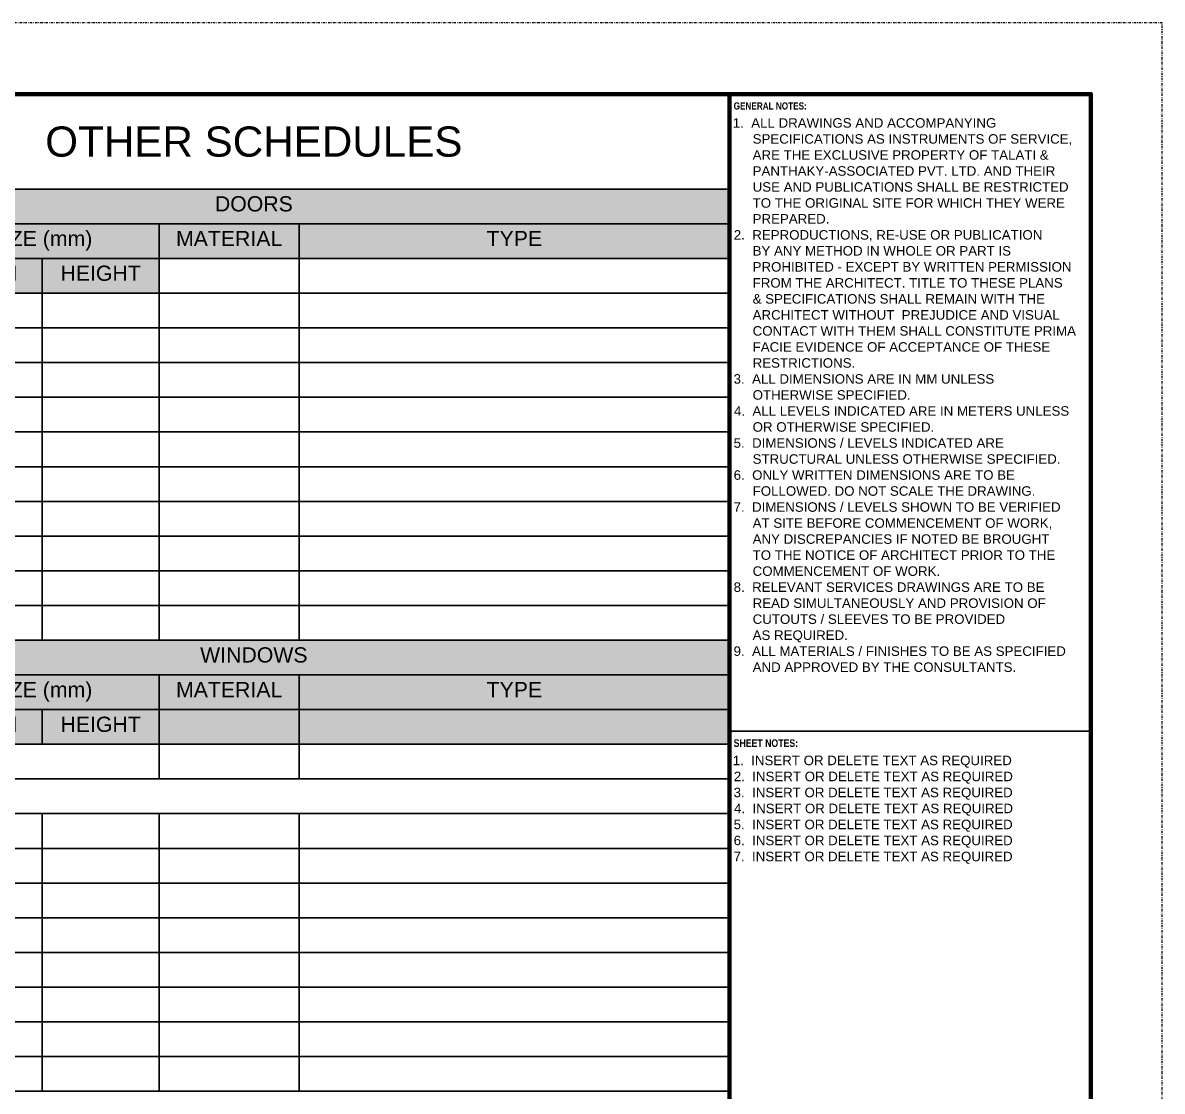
# Paper-space layout 'Symbols A0' of a CAD drawing. Header units: millimetres. Extents: x 0 to 1183, y 0 to 902.
# Drawn here: x 943.4 to 1183, y 677.2 to 902 of the extents above; entities that cross this region are included whole.
import ezdxf
from ezdxf.enums import TextEntityAlignment as Align

# ---------------------------------------------------------------- set-up
doc = ezdxf.new("R2010")
doc.units = ezdxf.units.MM
doc.linetypes.add('DASHDOT', pattern=[1, 0.5, -0.25, 0, -0.25])
doc.layers.add('G-ANNO-REFR', color=253, linetype='DASHDOT', lineweight=5, plot=False)
for name, color, linetype, lineweight in [('G-ANNO-TEXT', 3, 'Continuous', 15), ('G-ANNO-TTLB', 7, 'Continuous', 50), ('G-PAPR-MEDM', 6, 'Continuous', 30), ('G-PAPR-THCK', 4, 'Continuous', 100), ('G-PAPR-THIN', 20, 'Continuous', 5)]:
    doc.layers.add(name, color=color, linetype=linetype, lineweight=lineweight)
doc.styles.add('LLARGE', font='arial.ttf', dxfattribs={"height": 6.35})
doc.styles.add('MEDIUM', font='arial.ttf', dxfattribs={"height": 3.2})
doc.styles.add('NOTES', font='arial.ttf', dxfattribs={"height": 2})
doc.styles.add('SUB-TITLE', font='swisscb.ttf')
doc.styles.add('SUB-TITLE-2', font='swissc.ttf')
doc.styles.add('TITLE', font='swisscb.ttf')

# ---------------------------------------------------------------- blocks, each defined once
blk = doc.blocks.new('*T134')
at = {"layer": 'G-PAPR-MEDM', "color": 7, "linetype": 'ByBlock', "lineweight": -2, "transparency": 16777216}
for p, q in [((0, 0), (200, 0)), ((0, 0), (0, -14.6)), ((0, -7.3), (200, -7.3)), ((30.42, -7.3), (30.42, -21.9)), ((80.07, -7.3), (80.07, -14.6)), ((109.56, -7.3), (109.56, -14.6)), ((200, -7.3), (200, -14.6)), ((30.42, -14.6), (80.07, -14.6)), ((55.49, -14.6), (55.49, -21.9)), ((0, -94.9), (200, -94.9)), ((0, -94.9), (0, -116.8)), ((0, -102.2), (200, -102.2)), ((30.42, -102.2), (30.42, -116.8)), ((80.07, -102.2), (80.07, -116.8)), ((109.56, -102.2), (109.56, -116.8)), ((200, -102.2), (200, -116.8)), ((0, -109.5), (200, -109.5)), ((55.49, -109.5), (55.49, -116.8))]:
    blk.add_line(p, q, dxfattribs=at)
at = {"layer": 'G-PAPR-MEDM', "linetype": 'ByBlock', "lineweight": -2, "transparency": 16777216}
for p, q in [((200, 0), (200, -7.3)), ((200, -124.1), (200, -131.4))]:
    blk.add_line(p, q, dxfattribs=at)
at = {"layer": 'G-PAPR-MEDM', "color": 0, "linetype": 'ByBlock', "lineweight": -2, "transparency": 16777216}
for p, q in [((0, -14.6), (30.42, -14.6)), ((0, -14.6), (0, -94.9)), ((80.07, -14.6), (200, -14.6)), ((80.07, -14.6), (80.07, -94.9)), ((109.56, -14.6), (109.56, -94.9)), ((200, -14.6), (200, -102.2)), ((0, -21.9), (200, -21.9)), ((30.42, -21.9), (30.42, -94.9)), ((55.49, -21.9), (55.49, -94.9)), ((0, -29.2), (200, -29.2)), ((0, -36.5), (200, -36.5)), ((0, -43.8), (200, -43.8)), ((0, -51.1), (200, -51.1)), ((0, -58.4), (200, -58.4)), ((0, -65.7), (200, -65.7)), ((0, -73), (200, -73)), ((0, -80.3), (200, -80.3)), ((0, -87.6), (200, -87.6)), ((0, -116.8), (200, -116.8)), ((0, -116.8), (0, -189.8)), ((30.42, -116.8), (30.42, -124.1)), ((80.07, -116.8), (80.07, -124.1)), ((109.56, -116.8), (109.56, -124.1)), ((200, -116.8), (200, -124.1)), ((0, -124.1), (200, -124.1)), ((0, -131.4), (200, -131.4)), ((30.42, -131.4), (30.42, -189.8)), ((55.49, -131.4), (55.49, -189.8)), ((80.07, -131.4), (80.07, -189.8)), ((109.56, -131.4), (109.56, -189.8)), ((200, -131.4), (200, -189.8)), ((0, -138.7), (200, -138.7)), ((0, -146), (200, -146)), ((0, -153.3), (200, -153.3)), ((0, -160.6), (200, -160.6)), ((0, -167.9), (200, -167.9)), ((0, -175.2), (200, -175.2)), ((0, -182.5), (200, -182.5)), ((0, -189.8), (200, -189.8))]:
    blk.add_line(p, q, dxfattribs=at)
at = {"layer": 'G-PAPR-MEDM', "color": 9, "transparency": 16777216}
for points in [[(0, 0), (0, -7.3), (200, 0), (200, -7.3)], [(0, -7.3), (0, -14.6), (30.42, -7.3), (30.42, -14.6)], [(30.42, -7.3), (30.42, -14.6), (80.07, -7.3), (80.07, -14.6)], [(80.07, -7.3), (80.07, -14.6), (109.56, -7.3), (109.56, -14.6)], [(109.56, -7.3), (109.56, -14.6), (200, -7.3), (200, -14.6)], [(30.42, -14.6), (30.42, -21.9), (55.49, -14.6), (55.49, -21.9)], [(55.49, -14.6), (55.49, -21.9), (80.07, -14.6), (80.07, -21.9)], [(0, -94.9), (0, -102.2), (200, -94.9), (200, -102.2)], [(0, -102.2), (0, -109.5), (30.42, -102.2), (30.42, -109.5)], [(30.42, -102.2), (30.42, -109.5), (80.07, -102.2), (80.07, -109.5)], [(80.07, -102.2), (80.07, -109.5), (109.56, -102.2), (109.56, -109.5)], [(109.56, -102.2), (109.56, -109.5), (200, -102.2), (200, -109.5)], [(0, -109.5), (0, -116.8), (30.42, -109.5), (30.42, -116.8)], [(30.42, -109.5), (30.42, -116.8), (55.49, -109.5), (55.49, -116.8)], [(55.49, -109.5), (55.49, -116.8), (80.07, -109.5), (80.07, -116.8)], [(80.07, -109.5), (80.07, -116.8), (109.56, -109.5), (109.56, -116.8)], [(109.56, -109.5), (109.56, -116.8), (200, -109.5), (200, -116.8)]]:
    blk.add_solid(points, dxfattribs=at)
at = {"layer": 'G-PAPR-MEDM', "color": 7, "transparency": 16777216, "char_height": 3.2, "attachment_point": 2, "style": 'MEDIUM'}
for s, insert, width in [('{\\fArial|b0|i0|c0;DOORS', (100, -1.5), 197), ('{\\fArial|b0|i0|c0;ID', (15.21, -8.8), 27.4179), ('{\\fArial|b0|i0|c0;SIZE (mm)', (55.24, -8.8), 46.6485), ('{\\fArial|b0|i0|c0;MATERIAL', (94.81, -8.8), 26.4935), ('{\\fArial|b0|i0|c0;TYPE', (154.78, -8.8), 87.4401), ('{\\fArial|b0|i0|c0;', (15.21, -16.1), 27.4179), ('{\\fArial|b0|i0|c0;WIDTH', (42.95, -16.1), 22.07), ('{\\fArial|b0|i0|c0;HEIGHT', (67.78, -16.1), 21.5785), ('{\\fArial|b0|i0|c0;', (94.81, -16.1), 26.4935), ('{\\fArial|b0|i0|c0;', (154.78, -16.1), 87.4401), ('{\\fArial|b0|i0|c0;', (15.21, -23.4), 27.4179), ('{\\fArial|b0|i0|c0;', (42.95, -23.4), 22.07), ('{\\fArial|b0|i0|c0;', (67.78, -23.4), 21.5785), ('{\\fArial|b0|i0|c0;', (94.81, -23.4), 26.4935), ('{\\fArial|b0|i0|c0;', (154.78, -23.4), 87.4401), ('{\\fArial|b0|i0|c0;', (15.21, -30.7), 27.4179), ('{\\fArial|b0|i0|c0;', (42.95, -30.7), 22.07), ('{\\fArial|b0|i0|c0;', (67.78, -30.7), 21.5785), ('{\\fArial|b0|i0|c0;', (94.81, -30.7), 26.4935), ('{\\fArial|b0|i0|c0;', (154.78, -30.7), 87.4401), ('{\\fArial|b0|i0|c0;', (15.21, -38), 27.4179), ('{\\fArial|b0|i0|c0;', (42.95, -38), 22.07), ('{\\fArial|b0|i0|c0;', (67.78, -38), 21.5785), ('{\\fArial|b0|i0|c0;', (94.81, -38), 26.4935), ('{\\fArial|b0|i0|c0;', (154.78, -38), 87.4401), ('{\\fArial|b0|i0|c0;', (15.21, -45.3), 27.4179), ('{\\fArial|b0|i0|c0;', (42.95, -45.3), 22.07), ('{\\fArial|b0|i0|c0;', (67.78, -45.3), 21.5785), ('{\\fArial|b0|i0|c0;', (94.81, -45.3), 26.4935), ('{\\fArial|b0|i0|c0;', (154.78, -45.3), 87.4401), ('{\\fArial|b0|i0|c0;', (15.21, -52.6), 27.4179), ('{\\fArial|b0|i0|c0;', (42.95, -52.6), 22.07), ('{\\fArial|b0|i0|c0;', (67.78, -52.6), 21.5785), ('{\\fArial|b0|i0|c0;', (94.81, -52.6), 26.4935), ('{\\fArial|b0|i0|c0;', (154.78, -52.6), 87.4401), ('{\\fArial|b0|i0|c0;', (15.21, -59.9), 27.4179), ('{\\fArial|b0|i0|c0;', (42.95, -59.9), 22.07), ('{\\fArial|b0|i0|c0;', (67.78, -59.9), 21.5785), ('{\\fArial|b0|i0|c0;', (94.81, -59.9), 26.4935), ('{\\fArial|b0|i0|c0;', (154.78, -59.9), 87.4401), ('{\\fArial|b0|i0|c0;', (15.21, -67.2), 27.4179), ('{\\fArial|b0|i0|c0;', (42.95, -67.2), 22.07), ('{\\fArial|b0|i0|c0;', (67.78, -67.2), 21.5785), ('{\\fArial|b0|i0|c0;', (94.81, -67.2), 26.4935), ('{\\fArial|b0|i0|c0;', (154.78, -67.2), 87.4401), ('{\\fArial|b0|i0|c0;', (15.21, -74.5), 27.4179), ('{\\fArial|b0|i0|c0;', (42.95, -74.5), 22.07), ('{\\fArial|b0|i0|c0;', (67.78, -74.5), 21.5785), ('{\\fArial|b0|i0|c0;', (94.81, -74.5), 26.4935), ('{\\fArial|b0|i0|c0;', (154.78, -74.5), 87.4401), ('{\\fArial|b0|i0|c0;', (15.21, -81.8), 27.4179), ('{\\fArial|b0|i0|c0;', (42.95, -81.8), 22.07), ('{\\fArial|b0|i0|c0;', (67.78, -81.8), 21.5785), ('{\\fArial|b0|i0|c0;', (94.81, -81.8), 26.4935), ('{\\fArial|b0|i0|c0;', (154.78, -81.8), 87.4401), ('{\\fArial|b0|i0|c0;', (15.21, -89.1), 27.4179), ('{\\fArial|b0|i0|c0;', (42.95, -89.1), 22.07), ('{\\fArial|b0|i0|c0;', (67.78, -89.1), 21.5785), ('{\\fArial|b0|i0|c0;', (94.81, -89.1), 26.4935), ('{\\fArial|b0|i0|c0;', (154.78, -89.1), 87.4401), ('{\\fArial|b0|i0|c0;WINDOWS', (100, -96.4), 197), ('{\\fArial|b0|i0|c0;ID', (15.21, -103.7), 27.4179), ('{\\fArial|b0|i0|c0;SIZE (mm)', (55.24, -103.7), 46.6485), ('{\\fArial|b0|i0|c0;MATERIAL', (94.81, -103.7), 26.4935), ('{\\fArial|b0|i0|c0;TYPE', (154.78, -103.7), 87.4401), ('{\\fArial|b0|i0|c0;', (15.21, -111), 27.4179), ('{\\fArial|b0|i0|c0;WIDTH', (42.95, -111), 22.07), ('{\\fArial|b0|i0|c0;HEIGHT', (67.78, -111), 21.5785), ('{\\fArial|b0|i0|c0;', (94.81, -111), 26.4935), ('{\\fArial|b0|i0|c0;', (154.78, -111), 87.4401), ('{\\fArial|b0|i0|c0;', (15.21, -118.3), 27.4179), ('{\\fArial|b0|i0|c0;', (55.24, -118.3), 46.6485), ('{\\fArial|b0|i0|c0;', (94.81, -118.3), 26.4935), ('{\\fArial|b0|i0|c0;', (154.78, -118.3), 87.4401), ('{\\fArial|b0|i0|c0;', (100, -125.6), 197), ('{\\fArial|b0|i0|c0;', (15.21, -132.9), 27.4179), ('{\\fArial|b0|i0|c0;', (42.95, -132.9), 22.07), ('{\\fArial|b0|i0|c0;', (67.78, -132.9), 21.5785), ('{\\fArial|b0|i0|c0;', (94.81, -132.9), 26.4935), ('{\\fArial|b0|i0|c0;', (154.78, -132.9), 87.4401), ('{\\fArial|b0|i0|c0;', (15.21, -140.2), 27.4179), ('{\\fArial|b0|i0|c0;', (42.95, -140.2), 22.07), ('{\\fArial|b0|i0|c0;', (67.78, -140.2), 21.5785), ('{\\fArial|b0|i0|c0;', (94.81, -140.2), 26.4935), ('{\\fArial|b0|i0|c0;', (154.78, -140.2), 87.4401), ('{\\fArial|b0|i0|c0;', (15.21, -147.5), 27.4179), ('{\\fArial|b0|i0|c0;', (42.95, -147.5), 22.07), ('{\\fArial|b0|i0|c0;', (67.78, -147.5), 21.5785), ('{\\fArial|b0|i0|c0;', (94.81, -147.5), 26.4935), ('{\\fArial|b0|i0|c0;', (154.78, -147.5), 87.4401), ('{\\fArial|b0|i0|c0;', (15.21, -154.8), 27.4179), ('{\\fArial|b0|i0|c0;', (42.95, -154.8), 22.07), ('{\\fArial|b0|i0|c0;', (67.78, -154.8), 21.5785), ('{\\fArial|b0|i0|c0;', (94.81, -154.8), 26.4935), ('{\\fArial|b0|i0|c0;', (154.78, -154.8), 87.4401), ('{\\fArial|b0|i0|c0;', (15.21, -162.1), 27.4179), ('{\\fArial|b0|i0|c0;', (42.95, -162.1), 22.07), ('{\\fArial|b0|i0|c0;', (67.78, -162.1), 21.5785), ('{\\fArial|b0|i0|c0;', (94.81, -162.1), 26.4935), ('{\\fArial|b0|i0|c0;', (154.78, -162.1), 87.4401), ('{\\fArial|b0|i0|c0;', (15.21, -169.4), 27.4179), ('{\\fArial|b0|i0|c0;', (42.95, -169.4), 22.07), ('{\\fArial|b0|i0|c0;', (67.78, -169.4), 21.5785), ('{\\fArial|b0|i0|c0;', (94.81, -169.4), 26.4935), ('{\\fArial|b0|i0|c0;', (154.78, -169.4), 87.4401), ('{\\fArial|b0|i0|c0;', (15.21, -176.7), 27.4179), ('{\\fArial|b0|i0|c0;', (42.95, -176.7), 22.07), ('{\\fArial|b0|i0|c0;', (67.78, -176.7), 21.5785), ('{\\fArial|b0|i0|c0;', (94.81, -176.7), 26.4935), ('{\\fArial|b0|i0|c0;', (154.78, -176.7), 87.4401), ('{\\fArial|b0|i0|c0;', (15.21, -184), 27.4179), ('{\\fArial|b0|i0|c0;', (42.95, -184), 22.07), ('{\\fArial|b0|i0|c0;', (67.78, -184), 21.5785), ('{\\fArial|b0|i0|c0;', (94.81, -184), 26.4935), ('{\\fArial|b0|i0|c0;', (154.78, -184), 87.4401)]:
    blk.add_mtext(s, dxfattribs=dict(at, insert=insert, width=width))
blk = doc.blocks.new('*U219')
at = {"layer": 'G-ANNO-REFR'}
blk.add_lwpolyline([(0, 0), (1183, 0), (1183, 902), (0, 902)], close=True, dxfattribs=at)
at = {"layer": 'G-PAPR-MEDM'}
blk.add_lwpolyline([(1092, 752.96), (1168, 752.96)], dxfattribs=at)
at = {"layer": 'G-PAPR-THCK'}
blk.add_lwpolyline([(30, 887), (1168, 887), (1168, 15), (30, 15)], close=True, dxfattribs=at)
blk.add_lwpolyline([(1092, 15), (1092, 887)], dxfattribs=at)
at = {"layer": 'G-PAPR-THIN'}
blk.add_lwpolyline([(1092, 887), (1168, 887), (1168, 15), (1092, 15)], close=True, dxfattribs=at)
at = {"layer": 'G-ANNO-TEXT'}
for tag, p, height, style in [('GENERAL_NOTES_001', (1092.7, 879.93), 2, 'NOTES'), ('GENERAL_NOTES_002', (1093, 876.56), 2, 'NOTES'), ('GENERAL_NOTES_003', (1093, 873.19), 2, 'NOTES'), ('GENERAL_NOTES_004', (1093, 869.82), 2, 'NOTES'), ('GENERAL_NOTES_005', (1093, 866.46), 2, 'NOTES'), ('GENERAL_NOTES_006', (1093, 863.09), 2, 'NOTES'), ('GENERAL_NOTES_007', (1093, 859.75), 2, 'NOTES'), ('GENERAL_NOTES_008', (1092.92, 856.38), 2, 'NOTES'), ('GENERAL_NOTES_009', (1093, 853.02), 2, 'NOTES'), ('GENERAL_NOTES_010', (1093, 849.65), 2, 'NOTES'), ('GENERAL_NOTES_011', (1093, 846.28), 2, 'NOTES'), ('GENERAL_NOTES_012', (1093, 842.91), 2, 'NOTES'), ('GENERAL_NOTES_013', (1093, 839.54), 2, 'NOTES'), ('GENERAL_NOTES_014', (1093, 836.17), 2, 'NOTES'), ('GENERAL_NOTES_015', (1093, 832.8), 2, 'NOTES'), ('GENERAL_NOTES_016', (1093, 829.43), 2, 'NOTES'), ('GENERAL_NOTES_017', (1092.88, 826.07), 2, 'NOTES'), ('GENERAL_NOTES_018', (1093, 822.7), 2, 'NOTES'), ('GENERAL_NOTES_019', (1092.96, 819.33), 2, 'NOTES'), ('GENERAL_NOTES_020', (1093, 815.96), 2, 'NOTES'), ('GENERAL_NOTES_021', (1092.88, 812.59), 2, 'NOTES'), ('GENERAL_NOTES_022', (1093, 809.22), 2, 'NOTES'), ('GENERAL_NOTES_023', (1092.89, 805.85), 2, 'NOTES'), ('GENERAL_NOTES_024', (1093, 802.49), 2, 'NOTES'), ('GENERAL_NOTES_025', (1092.87, 799.12), 2, 'NOTES'), ('GENERAL_NOTES_026', (1093, 795.75), 2, 'NOTES'), ('GENERAL_NOTES_027', (1093, 792.38), 2, 'NOTES'), ('GENERAL_NOTES_028', (1093, 789.01), 2, 'NOTES'), ('GENERAL_NOTES_029', (1093, 785.64), 2, 'NOTES'), ('GENERAL_NOTES_030', (1092.89, 782.27), 2, 'NOTES'), ('GENERAL_NOTES_031', (1093, 778.9), 2, 'NOTES'), ('GENERAL_NOTES_032', (1093, 775.53), 2, 'NOTES'), ('GENERAL_NOTES_033', (1093, 772.17), 2, 'NOTES'), ('GENERAL_NOTES_034', (1092.88, 768.8), 2, 'NOTES'), ('GENERAL_NOTES_035', (1093, 765.43), 2, 'NOTES'), ('SHEET_NOTES_001', (1092.7, 745.81), 2, 'NOTES'), ('SHEET_NOTES_002', (1092.92, 742.44), 2, 'NOTES'), ('SHEET_NOTES_003', (1092.88, 739.07), 2, 'NOTES'), ('SHEET_NOTES_004', (1092.96, 735.71), 2, 'NOTES'), ('SHEET_NOTES_005', (1092.88, 732.34), 2, 'NOTES'), ('SHEET_NOTES_006', (1092.89, 728.97), 2, 'NOTES'), ('SHEET_NOTES_007', (1092.87, 725.6), 2, 'NOTES'), ('KEY_NOTES_001', (1092.7, 523), 2, 'NOTES'), ('KEY_NOTES_002', (1092.92, 519.63), 2, 'NOTES'), ('STRUCTURAL_CONSULTANT_NAME', (1092.89, 168.81), 3, 'SUB-TITLE-2'), ('STRUCTURAL_CONSULTANT_ADDRESS1', (1092.89, 164.81), 2, 'SUB-TITLE-2'), ('STRUCTURAL_CONSULTANT_ADDRESS2', (1092.89, 161.43), 2, 'SUB-TITLE-2'), ('STRUCTURAL_CONSULTANT_PHONE', (1092.89, 158.09), 2, 'SUB-TITLE-2'), ('MEP_CONSULTANT_NAME', (1092.89, 147.61), 3, 'SUB-TITLE-2'), ('MEP_CONSULTANT_ADDRESS1', (1092.89, 143.59), 2, 'SUB-TITLE-2'), ('MEP_CONSULTANT_ADDRESS2', (1092.89, 140.21), 2, 'SUB-TITLE-2'), ('MEP_CONSULTANT_PHONE', (1092.89, 136.88), 2, 'SUB-TITLE-2'), ('CLIENTNAME', (1092.89, 124.46), 3, 'SUB-TITLE-2'), ('CLIENTADDRESS1', (1092.89, 120.39), 2, 'SUB-TITLE-2'), ('CLIENTADDRESS2', (1092.89, 117.01), 2, 'SUB-TITLE-2'), ('CLIENTPHONE', (1092.89, 113.68), 2, 'SUB-TITLE-2'), ('DRAWING_NO', (1111, 71.42), 4, 'SUB-TITLE-2')]:
    blk.add_attdef(tag, p, '', height=height, dxfattribs=dict(at, style=style))
at = {"layer": 'G-ANNO-TEXT', "style": 'SUB-TITLE-2'}
for tag, p in [('REV_NO14', (1095.16, 252.81)), ('REV_DATE14', (1103.97, 252.81)), ('DRAWN_BY14', (1115.4, 252.81)), ('CHECKED_BY14', (1128.16, 252.81)), ('REV_NO13', (1095.16, 248.81)), ('REV_DATE13', (1103.97, 248.81)), ('DRAWN_BY13', (1115.4, 248.81)), ('CHECKED_BY13', (1128.16, 248.81)), ('REV_NO12', (1095.16, 244.81)), ('REV_DATE12', (1103.97, 244.81)), ('DRAWN_BY12', (1115.4, 244.81)), ('CHECKED_BY12', (1128.16, 244.81)), ('REV_NO11', (1095.16, 240.81)), ('REV_DATE11', (1103.97, 240.81)), ('DRAWN_BY11', (1115.4, 240.81)), ('CHECKED_BY11', (1128.16, 240.81)), ('REV_NO10', (1095.16, 236.81)), ('REV_DATE10', (1103.97, 236.81)), ('DRAWN_BY10', (1115.4, 236.81)), ('CHECKED_BY10', (1128.16, 236.81)), ('REV_NO9', (1095.16, 232.81)), ('REV_DATE9', (1103.97, 232.81)), ('DRAWN_BY9', (1115.4, 232.81)), ('CHECKED_BY9', (1128.16, 232.81)), ('REV_NO8', (1095.16, 228.81)), ('REV_DATE8', (1103.97, 228.81)), ('DRAWN_BY8', (1115.4, 228.81)), ('CHECKED_BY8', (1128.16, 228.81)), ('REV_NO7', (1095.16, 224.81)), ('REV_DATE7', (1103.97, 224.81)), ('DRAWN_BY7', (1115.4, 224.81)), ('CHECKED_BY7', (1128.16, 224.81)), ('REV_NO6', (1095.16, 220.81)), ('REV_DATE6', (1103.97, 220.81)), ('DRAWN_BY6', (1115.4, 220.81)), ('CHECKED_BY6', (1128.16, 220.81)), ('REV_NO5', (1095.16, 216.81)), ('REV_DATE5', (1103.97, 216.81)), ('DRAWN_BY5', (1115.4, 216.81)), ('CHECKED_BY5', (1128.16, 216.81)), ('REV_NO4', (1095.16, 212.81)), ('REV_DATE4', (1103.97, 212.81)), ('DRAWN_BY4', (1115.4, 212.81)), ('CHECKED_BY4', (1128.16, 212.81)), ('REV_NO3', (1095.16, 208.81)), ('REV_DATE3', (1103.97, 208.81)), ('DRAWN_BY3', (1115.4, 208.81)), ('CHECKED_BY3', (1128.16, 208.81)), ('REV_NO2', (1095.16, 204.81)), ('REV_DATE2', (1103.97, 204.81)), ('DRAWN_BY2', (1115.4, 204.81)), ('CHECKED_BY2', (1128.16, 204.81)), ('REV_NO1', (1095.16, 200.81)), ('REV_DATE1', (1103.97, 200.81)), ('DRAWN_BY1', (1115.4, 200.81)), ('CHECKED_BY1', (1128.16, 200.81)), ('REV_NO0', (1095.16, 196.81)), ('REV_DATE0', (1103.97, 196.81)), ('DRAWN_BY0', (1115.4, 196.81)), ('CHECKED_BY0', (1128.16, 196.81))]:
    blk.add_attdef(tag, text='', height=1.6, dxfattribs=at).set_placement(p, align=Align.MIDDLE)
for tag, p in [('REV_DESCRIPTION14', (1136.14, 252.81)), ('REV_DESCRIPTION13', (1136.14, 248.81)), ('REV_DESCRIPTION12', (1136.14, 244.81)), ('REV_DESCRIPTION11', (1136.14, 240.81)), ('REV_DESCRIPTION10', (1136.14, 236.81)), ('REV_DESCRIPTION9', (1136.14, 232.81)), ('REV_DESCRIPTION8', (1136.14, 228.81)), ('REV_DESCRIPTION7', (1136.14, 224.81)), ('REV_DESCRIPTION6', (1136.14, 220.81)), ('REV_DESCRIPTION5', (1136.14, 216.81)), ('REV_DESCRIPTION4', (1136.14, 212.81)), ('REV_DESCRIPTION3', (1136.14, 208.81)), ('REV_DESCRIPTION2', (1136.14, 204.81)), ('REV_DESCRIPTION1', (1136.14, 200.81)), ('REV_DESCRIPTION0', (1136.14, 196.81))]:
    blk.add_attdef(tag, text='', height=1.6, dxfattribs=at).set_placement(p, align=Align.MIDDLE_LEFT)
for tag, p in [('PROJECT_NAME1', (1111, 110.73)), ('PROJECT_NAME2', (1111, 106.73)), ('PROJECT_CODE', (1111, 102)), ('RELEASE', (1111, 97.57)), ('STAGE', (1111, 93.06)), ('DRAWING_TITLE', (1111, 88.56))]:
    blk.add_attdef(tag, text='', height=2.4, dxfattribs=at).set_placement(p, align=Align.TOP_LEFT)
at = {"layer": 'G-ANNO-TEXT'}
for tag, height, style, p in [('CURRENT_REV', 4, 'TITLE', (1159, 71.42)), ('DRAWN_BY', 2.4, 'SUB-TITLE-2', (1101, 62.5)), ('CHECKED_BY', 2.4, 'SUB-TITLE-2', (1120, 62.5)), ('SCALE', 2.4, 'SUB-TITLE-2', (1140, 62.5)), ('ISSUE_DATE', 2.4, 'SUB-TITLE-2', (1159, 62.5))]:
    blk.add_attdef(tag, text='', height=height, dxfattribs=dict(at, style=style)).set_placement(p, align=Align.CENTER)
at = {"layer": 'G-ANNO-TEXT', "style": 'SUB-TITLE'}
blk.add_attdef('FILE_NAME', text='', height=1.6, rotation=90, dxfattribs=at).set_placement((1169, 25.93), align=Align.TOP_LEFT)
at = {"layer": 'G-PAPR-MEDM', "style": 'TITLE'}
blk.add_text('GENERAL NOTES:', height=1.5, dxfattribs=at).set_placement((1092.89, 883.75))
at = {"layer": 'G-PAPR-MEDM', "lineweight": 50, "style": 'TITLE'}
blk.add_text('SHEET NOTES:', height=1.6, dxfattribs=at).set_placement((1092.89, 749.65))

psp = doc.layouts.new('Symbols A0')

# ---------------------------------------------------------------- linework, layer by layer
at = {"layer": 'G-PAPR-MEDM'}
psp.add_line((1092, 867.01), (454.67, 867.01), dxfattribs=at)

# ---------------------------------------------------------------- block references
psp.add_blockref('*T134', (892, 867.01))
at = {"layer": 'G-ANNO-TTLB'}
ref = psp.add_blockref('*U219', (0, 0), dxfattribs=at)
ref.add_attrib('GENERAL_NOTES_001', '1.  ALL DRAWINGS AND ACCOMPANYING', (1092.7, 879.93), dxfattribs={"layer": 'G-ANNO-TEXT', "height": 2, "style": 'NOTES'})
ref.add_attrib('SHEET_NOTES_001', '1.  INSERT OR DELETE TEXT AS REQUIRED', (1092.7, 745.81), dxfattribs={"layer": 'G-ANNO-TEXT', "height": 2, "style": 'NOTES'})
ref.add_attrib('GENERAL_NOTES_002', '     SPECIFICATIONS AS INSTRUMENTS OF SERVICE,', (1093, 876.56), dxfattribs={"layer": 'G-ANNO-TEXT', "height": 2, "style": 'NOTES'})
ref.add_attrib('GENERAL_NOTES_003', '     ARE THE EXCLUSIVE PROPERTY OF TALATI &', (1093, 873.19), dxfattribs={"layer": 'G-ANNO-TEXT', "height": 2, "style": 'NOTES'})
ref.add_attrib('GENERAL_NOTES_004', '     PANTHAKY-ASSOCIATED PVT. LTD. AND THEIR', (1093, 869.82), dxfattribs={"layer": 'G-ANNO-TEXT', "height": 2, "style": 'NOTES'})
ref.add_attrib('GENERAL_NOTES_005', '     USE AND PUBLICATIONS SHALL BE RESTRICTED', (1093, 866.46), dxfattribs={"layer": 'G-ANNO-TEXT', "height": 2, "style": 'NOTES'})
ref.add_attrib('GENERAL_NOTES_006', '     TO THE ORIGINAL SITE FOR WHICH THEY WERE', (1093, 863.09), dxfattribs={"layer": 'G-ANNO-TEXT', "height": 2, "style": 'NOTES'})
ref.add_attrib('GENERAL_NOTES_007', '     PREPARED.', (1093, 859.75), dxfattribs={"layer": 'G-ANNO-TEXT', "height": 2, "style": 'NOTES'})
ref.add_attrib('GENERAL_NOTES_008', '2.  REPRODUCTIONS, RE-USE OR PUBLICATION', (1092.92, 856.38), dxfattribs={"layer": 'G-ANNO-TEXT', "height": 2, "style": 'NOTES'})
ref.add_attrib('GENERAL_NOTES_009', '     BY ANY METHOD IN WHOLE OR PART IS', (1093, 853.02), dxfattribs={"layer": 'G-ANNO-TEXT', "height": 2, "style": 'NOTES'})
ref.add_attrib('GENERAL_NOTES_010', '     PROHIBITED - EXCEPT BY WRITTEN PERMISSION', (1093, 849.65), dxfattribs={"layer": 'G-ANNO-TEXT', "height": 2, "style": 'NOTES'})
ref.add_attrib('GENERAL_NOTES_011', '     FROM THE ARCHITECT. TITLE TO THESE PLANS', (1093, 846.28), dxfattribs={"layer": 'G-ANNO-TEXT', "height": 2, "style": 'NOTES'})
ref.add_attrib('GENERAL_NOTES_012', '     & SPECIFICATIONS SHALL REMAIN WITH THE', (1093, 842.91), dxfattribs={"layer": 'G-ANNO-TEXT', "height": 2, "style": 'NOTES'})
ref.add_attrib('GENERAL_NOTES_013', '     ARCHITECT WITHOUT  PREJUDICE AND VISUAL', (1093, 839.54), dxfattribs={"layer": 'G-ANNO-TEXT', "height": 2, "style": 'NOTES'})
ref.add_attrib('GENERAL_NOTES_014', '     CONTACT WITH THEM SHALL CONSTITUTE PRIMA', (1093, 836.17), dxfattribs={"layer": 'G-ANNO-TEXT', "height": 2, "style": 'NOTES'})
ref.add_attrib('GENERAL_NOTES_015', '     FACIE EVIDENCE OF ACCEPTANCE OF THESE', (1093, 832.8), dxfattribs={"layer": 'G-ANNO-TEXT', "height": 2, "style": 'NOTES'})
ref.add_attrib('GENERAL_NOTES_016', '     RESTRICTIONS.', (1093, 829.43), dxfattribs={"layer": 'G-ANNO-TEXT', "height": 2, "style": 'NOTES'})
ref.add_attrib('GENERAL_NOTES_017', '3.  ALL DIMENSIONS ARE IN MM UNLESS', (1092.88, 826.07), dxfattribs={"layer": 'G-ANNO-TEXT', "height": 2, "style": 'NOTES'})
ref.add_attrib('GENERAL_NOTES_018', '     OTHERWISE SPECIFIED.', (1093, 822.7), dxfattribs={"layer": 'G-ANNO-TEXT', "height": 2, "style": 'NOTES'})
ref.add_attrib('GENERAL_NOTES_019', '4.  ALL LEVELS INDICATED ARE IN METERS UNLESS', (1092.96, 819.33), dxfattribs={"layer": 'G-ANNO-TEXT', "height": 2, "style": 'NOTES'})
ref.add_attrib('GENERAL_NOTES_020', '     OR OTHERWISE SPECIFIED.', (1093, 815.96), dxfattribs={"layer": 'G-ANNO-TEXT', "height": 2, "style": 'NOTES'})
ref.add_attrib('GENERAL_NOTES_021', '5.  DIMENSIONS / LEVELS INDICATED ARE', (1092.88, 812.59), dxfattribs={"layer": 'G-ANNO-TEXT', "height": 2, "style": 'NOTES'})
ref.add_attrib('GENERAL_NOTES_022', '     STRUCTURAL UNLESS OTHERWISE SPECIFIED.', (1093, 809.22), dxfattribs={"layer": 'G-ANNO-TEXT', "height": 2, "style": 'NOTES'})
ref.add_attrib('GENERAL_NOTES_023', '6.  ONLY WRITTEN DIMENSIONS ARE TO BE', (1092.89, 805.85), dxfattribs={"layer": 'G-ANNO-TEXT', "height": 2, "style": 'NOTES'})
ref.add_attrib('GENERAL_NOTES_024', '     FOLLOWED. DO NOT SCALE THE DRAWING.', (1093, 802.49), dxfattribs={"layer": 'G-ANNO-TEXT', "height": 2, "style": 'NOTES'})
ref.add_attrib('GENERAL_NOTES_025', '7.  DIMENSIONS / LEVELS SHOWN TO BE VERIFIED', (1092.87, 799.12), dxfattribs={"layer": 'G-ANNO-TEXT', "height": 2, "style": 'NOTES'})
ref.add_attrib('GENERAL_NOTES_026', '     AT SITE BEFORE COMMENCEMENT OF WORK,', (1093, 795.75), dxfattribs={"layer": 'G-ANNO-TEXT', "height": 2, "style": 'NOTES'})
ref.add_attrib('GENERAL_NOTES_027', '     ANY DISCREPANCIES IF NOTED BE BROUGHT', (1093, 792.38), dxfattribs={"layer": 'G-ANNO-TEXT', "height": 2, "style": 'NOTES'})
ref.add_attrib('GENERAL_NOTES_028', '     TO THE NOTICE OF ARCHITECT PRIOR TO THE', (1093, 789.01), dxfattribs={"layer": 'G-ANNO-TEXT', "height": 2, "style": 'NOTES'})
ref.add_attrib('GENERAL_NOTES_029', '     COMMENCEMENT OF WORK.', (1093, 785.64), dxfattribs={"layer": 'G-ANNO-TEXT', "height": 2, "style": 'NOTES'})
ref.add_attrib('GENERAL_NOTES_030', '8.  RELEVANT SERVICES DRAWINGS ARE TO BE', (1092.89, 782.27), dxfattribs={"layer": 'G-ANNO-TEXT', "height": 2, "style": 'NOTES'})
ref.add_attrib('GENERAL_NOTES_031', '     READ SIMULTANEOUSLY AND PROVISION OF', (1093, 778.9), dxfattribs={"layer": 'G-ANNO-TEXT', "height": 2, "style": 'NOTES'})
ref.add_attrib('GENERAL_NOTES_032', '     CUTOUTS / SLEEVES TO BE PROVIDED', (1093, 775.53), dxfattribs={"layer": 'G-ANNO-TEXT', "height": 2, "style": 'NOTES'})
ref.add_attrib('GENERAL_NOTES_033', '     AS REQUIRED.', (1093, 772.17), dxfattribs={"layer": 'G-ANNO-TEXT', "height": 2, "style": 'NOTES'})
ref.add_attrib('GENERAL_NOTES_034', '9.  ALL MATERIALS / FINISHES TO BE AS SPECIFIED', (1092.88, 768.8), dxfattribs={"layer": 'G-ANNO-TEXT', "height": 2, "style": 'NOTES'})
ref.add_attrib('GENERAL_NOTES_035', '     AND APPROVED BY THE CONSULTANTS.', (1093, 765.43), dxfattribs={"layer": 'G-ANNO-TEXT', "height": 2, "style": 'NOTES'})
ref.add_attrib('SHEET_NOTES_002', '2.  INSERT OR DELETE TEXT AS REQUIRED', (1092.92, 742.44), dxfattribs={"layer": 'G-ANNO-TEXT', "height": 2, "style": 'NOTES'})
ref.add_attrib('SHEET_NOTES_003', '3.  INSERT OR DELETE TEXT AS REQUIRED', (1092.88, 739.07), dxfattribs={"layer": 'G-ANNO-TEXT', "height": 2, "style": 'NOTES'})
ref.add_attrib('SHEET_NOTES_004', '4.  INSERT OR DELETE TEXT AS REQUIRED', (1092.96, 735.71), dxfattribs={"layer": 'G-ANNO-TEXT', "height": 2, "style": 'NOTES'})
ref.add_attrib('SHEET_NOTES_005', '5.  INSERT OR DELETE TEXT AS REQUIRED', (1092.88, 732.34), dxfattribs={"layer": 'G-ANNO-TEXT', "height": 2, "style": 'NOTES'})
ref.add_attrib('SHEET_NOTES_006', '6.  INSERT OR DELETE TEXT AS REQUIRED', (1092.89, 728.97), dxfattribs={"layer": 'G-ANNO-TEXT', "height": 2, "style": 'NOTES'})
ref.add_attrib('SHEET_NOTES_007', '7.  INSERT OR DELETE TEXT AS REQUIRED', (1092.87, 725.6), dxfattribs={"layer": 'G-ANNO-TEXT', "height": 2, "style": 'NOTES'})

# ---------------------------------------------------------------- texts
at = {"layer": 'G-ANNO-TEXT', "style": 'LLARGE'}
psp.add_text('OTHER SCHEDULES', height=6.35, dxfattribs=at).set_placement((992, 877.01), align=Align.MIDDLE_CENTER)

doc.saveas('drawing.dxf')
